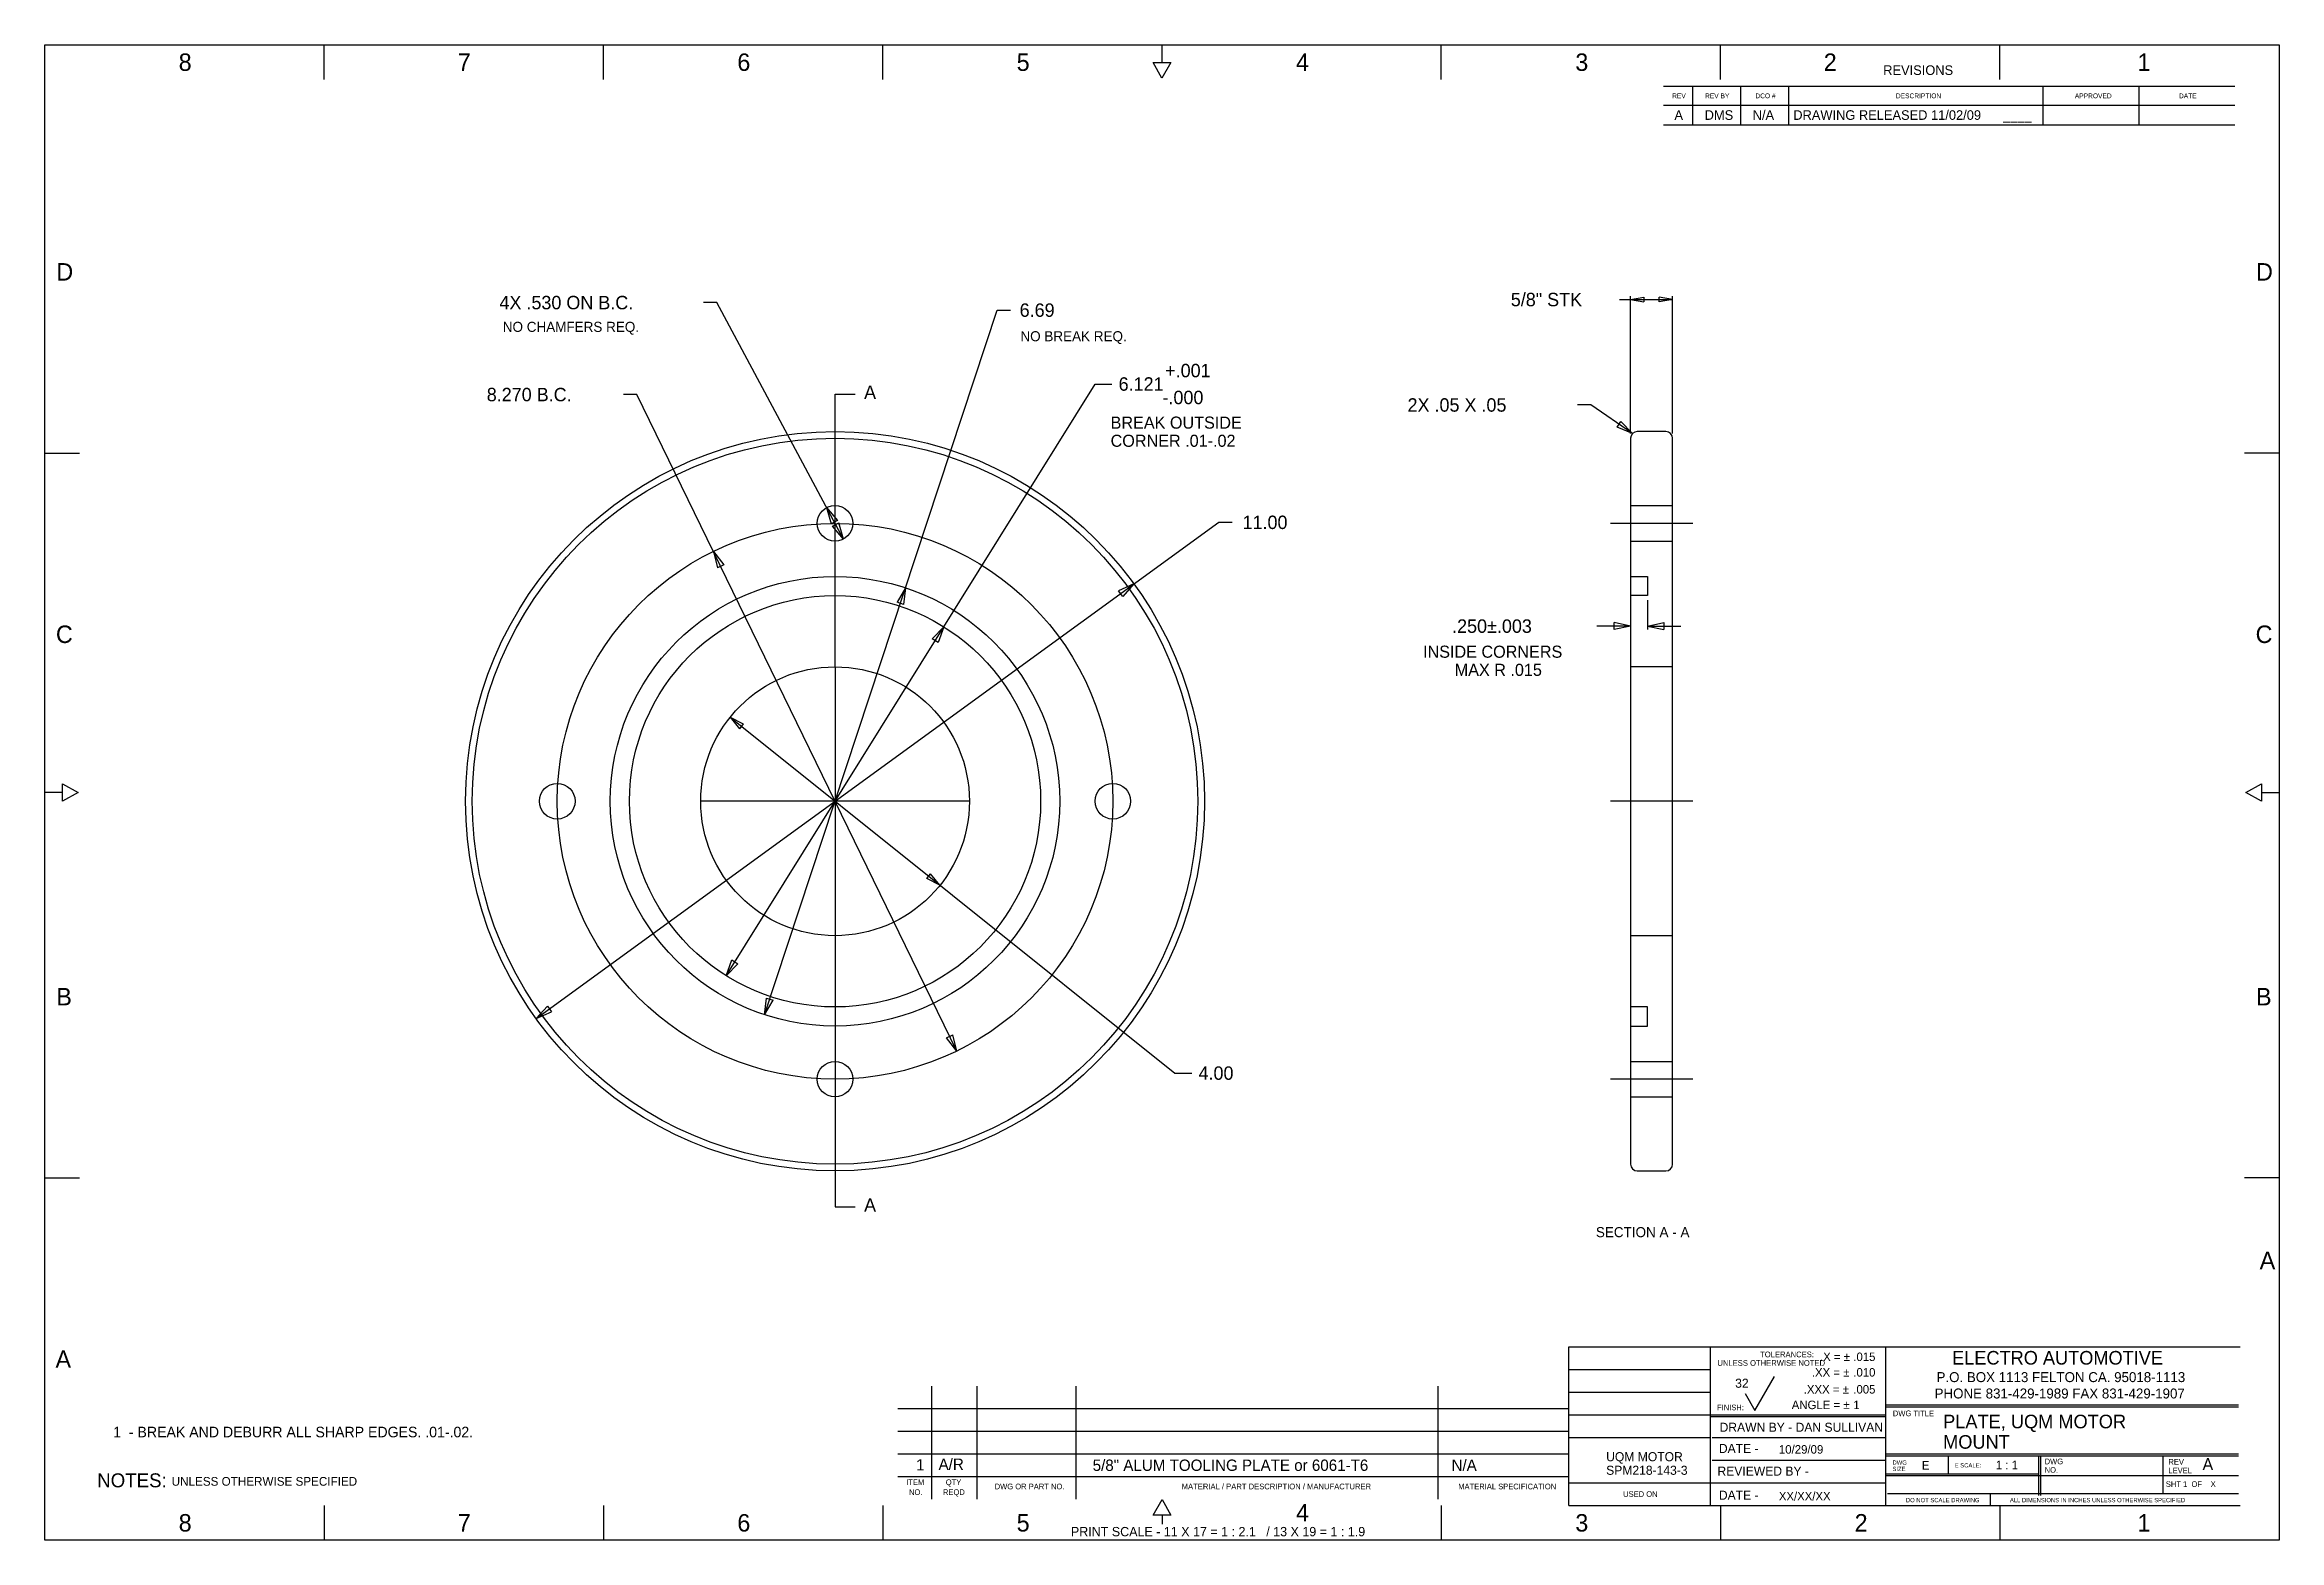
# Model space of a CAD drawing. Extents: x 0.4 to 33.6, y 0.2 to 22.5.
import ezdxf

# ---------------------------------------------------------------- set-up
doc = ezdxf.new("R2010")
doc.units = 0

msp = doc.modelspace()

# ---------------------------------------------------------------- linework, layer by layer
at = {"layer": 'Centerlines - Phantoms', "color": 7, "linetype": 'CONTINUOUS'}
for p, q in [((24.910044, 15.345062), (23.685044, 15.345062)), ((12.142997, 13.210062), (12.142997, 9.210062)), ((14.142997, 11.210062), (10.142997, 11.210062)), ((24.910044, 11.210062), (23.685044, 11.210062)), ((24.910044, 7.075062), (23.685044, 7.075062))]:
    msp.add_line(p, q, dxfattribs=at)
msp.add_circle((12.142997, 11.210062), 4.135, dxfattribs=at)
at = {"layer": 'Dimensions - Text', "color": 7, "linetype": 'CONTINUOUS'}
for p, q in [((0.378104, 22.46678), (33.642104, 22.46678)), ((0.378104, 0.21378), (0.378104, 22.46678)), ((4.536104, 21.94703), (4.536104, 22.46678)), ((8.694104, 21.94703), (8.694104, 22.46678)), ((12.852104, 21.94703), (12.852104, 22.46678)), ((17.010189, 22.201317), (17.010189, 22.46678)), ((21.168104, 21.94703), (21.168104, 22.46678)), ((25.326104, 21.94703), (25.326104, 22.46678)), ((29.484104, 21.94703), (29.484104, 22.46678)), ((33.642104, 22.46678), (33.642104, 0.21378)), ((16.880251, 22.201143), (17.140126, 22.201143)), ((17.009782, 21.966791), (16.880251, 22.201143)), ((17.140126, 22.201143), (17.009782, 21.966791)), ((24.477374, 21.84877), (32.981783, 21.84877)), ((24.906168, 21.84877), (24.906168, 21.277045)), ((25.620824, 21.84877), (25.620824, 21.277045)), ((26.33548, 21.84877), (26.33548, 21.277045)), ((30.123158, 21.84877), (30.123158, 21.277045)), ((31.552471, 21.84877), (31.552471, 21.277045)), ((32.981783, 21.562908), (24.477374, 21.562908)), ((24.477374, 21.277045), (32.981783, 21.277045)), ((10.383113, 18.629904), (10.183113, 18.629904)), ((12.268144, 15.111474), (10.383113, 18.629904)), ((23.822082, 18.674775), (24.610044, 18.674775)), ((23.985044, 16.680062), (23.985044, 18.724775)), ((23.985044, 18.674775), (24.182006, 18.709505)), ((23.985044, 18.674775), (24.182006, 18.640046)), ((24.182006, 18.709505), (24.182006, 18.640046)), ((24.610044, 18.674775), (24.413083, 18.709505)), ((24.413083, 18.640046), (24.413083, 18.709505)), ((24.610044, 18.674775), (24.413083, 18.640046)), ((24.610044, 16.680062), (24.610044, 18.724775)), ((11.094112, 8.033764), (14.556152, 18.517726)), ((14.556152, 18.517726), (14.756152, 18.517726)), ((10.52356, 8.613125), (16.014472, 17.418377)), ((16.014472, 17.418377), (16.264472, 17.418377)), ((9.194022, 17.261327), (8.994022, 17.261327)), ((13.954459, 7.492962), (9.194022, 17.261327)), ((12.142997, 13.210062), (12.142997, 17.268092)), ((12.142997, 17.268092), (12.442997, 17.268092)), ((23.395113, 17.106271), (23.195113, 17.106271)), ((24.014334, 16.680772), (23.395113, 17.106271)), ((23.783355, 16.776423), (23.842229, 16.862101)), ((24.014334, 16.680772), (23.783355, 16.776423)), ((24.014334, 16.680772), (23.842229, 16.862101)), ((0.378104, 16.390998), (0.897854, 16.390998)), ((33.642104, 16.390998), (33.122354, 16.390998)), ((7.693856, 7.976621), (17.853652, 15.360316)), ((12.01785, 15.57865), (12.17915, 15.387646)), ((12.01785, 15.57865), (12.087517, 15.338553)), ((12.17915, 15.387646), (12.087517, 15.338553)), ((12.106844, 15.302478), (12.198477, 15.351571)), ((12.268144, 15.111474), (12.106844, 15.302478)), ((12.268144, 15.111474), (12.198477, 15.351571)), ((17.853652, 15.360316), (18.053652, 15.360316)), ((10.331535, 14.927162), (10.485387, 14.730109)), ((10.331535, 14.927162), (10.391937, 14.684568)), ((10.485387, 14.730109), (10.391937, 14.684568)), ((13.191882, 14.386359), (13.065847, 14.170454)), ((13.191882, 14.386359), (13.16456, 14.137857)), ((16.592138, 14.443503), (16.363766, 14.341787)), ((16.424882, 14.257693), (16.363766, 14.341787)), ((16.592138, 14.443503), (16.424882, 14.257693)), ((13.16456, 14.137857), (13.065847, 14.170454)), ((23.985044, 14.200062), (23.985044, 13.765956)), ((24.235044, 14.200062), (24.235044, 13.765956)), ((13.762435, 13.806999), (13.588935, 13.627005)), ((13.762435, 13.806999), (13.677145, 13.571997)), ((23.985044, 13.815956), (23.485044, 13.815956)), ((23.985044, 13.815956), (23.740507, 13.867933)), ((23.740507, 13.763978), (23.740507, 13.867933)), ((23.985044, 13.815956), (23.740507, 13.763978)), ((24.235044, 13.815956), (24.479581, 13.867933)), ((24.235044, 13.815956), (24.479581, 13.763978)), ((24.235044, 13.815956), (24.735044, 13.815956)), ((24.479581, 13.867933), (24.479581, 13.763978)), ((13.677145, 13.571997), (13.588935, 13.627005)), ((10.580709, 12.458763), (10.777363, 12.360138)), ((10.580709, 12.458763), (10.720247, 12.288678)), ((10.580709, 12.458763), (17.203564, 7.165265)), ((10.777363, 12.360138), (10.720247, 12.288678)), ((0.643567, 11.34028), (0.378104, 11.34028)), ((0.643741, 11.210342), (0.643741, 11.470217)), ((0.643741, 11.470217), (0.878092, 11.339873)), ((0.878092, 11.339873), (0.643741, 11.210342)), ((33.142115, 11.340686), (33.376467, 11.470217)), ((33.376467, 11.210342), (33.142115, 11.340686)), ((33.376467, 11.470217), (33.376467, 11.210342)), ((33.376641, 11.34028), (33.642104, 11.34028)), ((13.508631, 10.059986), (13.565747, 10.131446)), ((13.705285, 9.96136), (13.508631, 10.059986)), ((13.705285, 9.96136), (13.565747, 10.131446)), ((12.142997, 9.210062), (12.142997, 5.174868)), ((10.52356, 8.613125), (10.608849, 8.848126)), ((10.52356, 8.613125), (10.697059, 8.793119)), ((10.608849, 8.848126), (10.697059, 8.793119)), ((7.693856, 7.976621), (7.861113, 8.16243)), ((7.693856, 7.976621), (7.922228, 8.078337)), ((7.861113, 8.16243), (7.922228, 8.078337)), ((11.094112, 8.033764), (11.121435, 8.282267)), ((11.094112, 8.033764), (11.220148, 8.24967)), ((11.121435, 8.282267), (11.220148, 8.24967)), ((13.800607, 7.690014), (13.894057, 7.735555)), ((13.954459, 7.492962), (13.800607, 7.690014)), ((13.954459, 7.492962), (13.894057, 7.735555)), ((17.203564, 7.165265), (17.453564, 7.165265)), ((0.378104, 5.606186), (0.897854, 5.606186)), ((33.642104, 5.606186), (33.122354, 5.606186)), ((12.142997, 5.174868), (12.442997, 5.174868)), ((23.067848, 0.73353), (23.067848, 3.091655)), ((23.067848, 3.091655), (33.060164, 3.091655)), ((25.173317, 0.73353), (25.173317, 3.091655)), ((27.784098, 0.73353), (27.784098, 3.091655)), ((23.076841, 2.75478), (25.17508, 2.75478)), ((13.580845, 2.509159), (13.580845, 0.824784)), ((14.254595, 2.509159), (14.254595, 0.824784)), ((15.728423, 2.509159), (15.728423, 0.824784)), ((21.118423, 2.509159), (21.118423, 0.824784)), ((23.076841, 2.417905), (25.17508, 2.417905)), ((25.69142, 2.399283), (25.837291, 2.146627)), ((25.837291, 2.146627), (26.129033, 2.651939)), ((13.075533, 2.172284), (23.067848, 2.172284)), ((23.076841, 2.08103), (25.17508, 2.08103)), ((25.173317, 2.08103), (27.784098, 2.08103)), ((25.173317, 2.05408), (27.784098, 2.05408)), ((27.784098, 2.228534), (33.033214, 2.228534)), ((27.784098, 2.201584), (33.033214, 2.201584)), ((13.075533, 1.835409), (23.067848, 1.835409)), ((23.067848, 1.744155), (25.173317, 1.744155)), ((25.200267, 1.744155), (27.784098, 1.744155)), ((13.075533, 1.498534), (23.067848, 1.498534)), ((25.200267, 1.407924), (27.784098, 1.407924)), ((27.784098, 1.497764), (33.033214, 1.497764)), ((27.784098, 1.470814), (33.033214, 1.470814)), ((28.710504, 1.470814), (28.710504, 1.202998)), ((30.058004, 1.470814), (30.058004, 0.881282)), ((30.084954, 1.470814), (30.084954, 0.881282)), ((31.910817, 0.908232), (31.910817, 1.470814)), ((13.075533, 1.161659), (23.067848, 1.161659)), ((23.067848, 1.070405), (25.200267, 1.070405)), ((25.200267, 1.071049), (27.784098, 1.071049)), ((27.784098, 1.202998), (30.058004, 1.202998)), ((27.784098, 1.176048), (33.033214, 1.176048)), ((4.536104, 0.73353), (4.536104, 0.21378)), ((8.694104, 0.73353), (8.694104, 0.21378)), ((12.852104, 0.73353), (12.852104, 0.21378)), ((16.880251, 0.586929), (17.010595, 0.821281)), ((17.010595, 0.821281), (17.140126, 0.586929)), ((21.168104, 0.73353), (21.168104, 0.21378)), ((23.067848, 0.73353), (33.060164, 0.73353)), ((25.326104, 0.73353), (25.326104, 0.21378)), ((27.811048, 0.908232), (33.033214, 0.908232)), ((29.342145, 0.73353), (29.342145, 0.901967)), ((29.484104, 0.73353), (29.484104, 0.21378)), ((17.140126, 0.586929), (16.880251, 0.586929)), ((17.010189, 0.586755), (17.010189, 0.454293)), ((33.642104, 0.21378), (0.378104, 0.21378))]:
    msp.add_line(p, q, dxfattribs=at)
at = {"layer": 'Motor Plate - UQM - 143', "color": 7, "linetype": 'CONTINUOUS'}
for p, q in [((24.510044, 16.710062), (24.085044, 16.710062)), ((23.985044, 16.610062), (23.985044, 5.810062)), ((24.610044, 5.810062), (24.610044, 16.610062)), ((23.985044, 15.610062), (24.610044, 15.610062)), ((23.985044, 15.080062), (24.610044, 15.080062)), ((23.985044, 14.555062), (24.235044, 14.555062)), ((24.235044, 14.555062), (24.235044, 14.270062)), ((24.235044, 14.270062), (23.985044, 14.270062)), ((24.610044, 13.210062), (23.985044, 13.210062)), ((24.610044, 9.210062), (23.985044, 9.210062)), ((24.235044, 8.150062), (23.985044, 8.150062)), ((24.235044, 7.865062), (24.235044, 8.150062)), ((23.985044, 7.865062), (24.235044, 7.865062)), ((23.985044, 7.340062), (24.610044, 7.340062)), ((23.985044, 6.810062), (24.610044, 6.810062)), ((24.085044, 5.710062), (24.510044, 5.710062))]:
    msp.add_line(p, q, dxfattribs=at)
for centre, radius in [((12.142997, 11.210062), 5.5), ((12.142997, 11.210062), 5.4), ((12.142997, 15.345062), 0.265), ((12.142997, 11.210062), 3.345), ((12.142997, 11.210062), 3.0605), ((12.142997, 11.210062), 2), ((8.007997, 11.210062), 0.265), ((16.277997, 11.210062), 0.265), ((12.142997, 7.075062), 0.265)]:
    msp.add_circle(centre, radius, dxfattribs=at)
for centre, start, end in [((24.085044, 16.610062), 90, 180), ((24.510044, 16.610062), 360, 450), ((24.085044, 5.810062), 180, 270), ((24.510044, 5.810062), 270, 360)]:
    msp.add_arc(centre, 0.1, start, end, dxfattribs=at)

# ---------------------------------------------------------------- texts
at = {"layer": 'Dimensions - Text', "color": 7}
for s, height, p in [('8', 0.259875, (2.372644, 22.076966)), ('7', 0.259875, (6.527396, 22.076966)), ('6', 0.259875, (10.688645, 22.076966)), ('5', 0.259875, (14.846644, 22.076966)), ('4', 0.259875, (19.004644, 22.076966)), ('3', 0.259875, (23.162645, 22.076966)), ('2', 0.259875, (26.86063, 22.076966)), ('1', 0.259875, (31.53062, 22.076966)), ('REVISIONS', 0.142931, (27.74601, 22.017039)), ('REV', 0.071466, (24.604225, 21.670107)), ('REV BY', 0.071466, (25.093766, 21.670107)), ('DCO #', 0.071466, (25.842927, 21.670107)), ('DESCRIPTION', 0.071466, (27.934525, 21.670107)), ('APPROVED', 0.071466, (30.598404, 21.670107)), ('DATE', 0.071466, (32.149209, 21.670107)), ('A', 0.142931, (24.638172, 21.348512)), ('DMS', 0.142931, (25.088405, 21.348512)), ('N/A', 0.142931, (25.803062, 21.348512)), ('DRAWING RELEASED 11/02/09', 0.143, (26.406947, 21.348512)), ('____', 0.142931, (29.529993, 21.348512)), ('D', 0.259875, (0.551354, 18.957264)), ('D', 0.259875, (33.295603, 18.957264)), ('4X .530 ON B.C.', 0.2, (7.147485, 18.529903)), ('5/8" STK', 0.2, (22.202081, 18.574775)), ('NO CHAMFERS REQ.', 0.15, (7.197309, 18.193882)), ('6.69', 0.2, (14.891152, 18.417726)), ('NO BREAK REQ.', 0.15, (14.902377, 18.054297)), ('+.001', 0.2, (17.056972, 17.518377)), ('8.270 B.C.', 0.2, (6.958395, 17.161327)), ('A', 0.2, (12.575454, 17.195894)), ('6.121', 0.2, (16.364472, 17.318377)), ('-.000', 0.2, (17.016973, 17.118376)), ('2X .05 X .05', 0.2, (20.665113, 17.006271)), ('CORNER .01-.02', 0.18, (16.245026, 16.483886)), ('BREAK OUTSIDE', 0.18, (16.245026, 16.753885)), ('11.00', 0.2, (18.208652, 15.260316)), ('C', 0.259875, (0.545166, 13.564858)), ('.250±.003', 0.2, (21.328149, 13.715955)), ('C', 0.259875, (33.289415, 13.564858)), ('INSIDE CORNERS', 0.18, (20.895938, 13.345282)), ('MAX R .015', 0.18, (21.367312, 13.075282)), ('B', 0.259875, (0.551354, 8.172451)), ('B', 0.259875, (33.295603, 8.172451)), ('4.00', 0.2, (17.553564, 7.065265)), ('A', 0.2, (12.575454, 5.102669)), ('SECTION A - A', 0.15, (23.468551, 4.723628)), ('A', 0.259875, (33.349941, 4.247731)), ('A', 0.259875, (0.538979, 2.780045)), ('TOLERANCES:', 0.084893, (25.913153, 2.936929)), ('.X = ±', 0.126665, (26.805307, 2.881108)), ('.015', 0.126328, (27.300831, 2.881108)), ('ELECTRO AUTOMOTIVE', 0.202125, (28.771713, 2.828403)), ('UNLESS OTHERWISE NOTED', 0.084893, (25.2779, 2.80959)), ('.XX = ±', 0.126665, (26.683532, 2.649506)), ('.010', 0.126395, (27.300831, 2.649506)), ('P.O. BOX 1113 FELTON CA. 95018-1113', 0.148225, (28.539945, 2.567371)), ('32', 0.13475, (25.542526, 2.483502)), ('.XXX = ±', 0.126665, (26.562925, 2.39685)), ('.005', 0.126395, (27.300831, 2.39685)), ('PHONE 831-429-1989 FAX 831-429-1907', 0.148225, (28.511103, 2.324002)), ('FINISH:', 0.084219, (25.271248, 2.148487)), ('ANGLE = ±', 0.126665, (26.384268, 2.165248)), ('1', 0.126328, (27.300831, 2.165248)), ('DWG TITLE', 0.084219, (27.889272, 2.060096)), ('PLATE, UQM MOTOR', 0.20251, (28.637722, 1.879806)), ('1  - BREAK AND DEBURR ALL SHARP EDGES. .01-.02.', 0.15708, (1.39735, 1.745965)), ('DRAWN BY - DAN SULLIVAN', 0.13475, (25.310203, 1.828356)), ('MOUNT', 0.20251, (28.637722, 1.576041)), ('1', 0.168438, (13.348755, 1.252226)), ('A/R', 0.168438, (13.684471, 1.261717)), ('5/8" ALUM TOOLING PLATE or 6061-T6', 0.16863, (15.978175, 1.246298)), ('N/A', 0.168, (21.320786, 1.246298)), ('UQM MOTOR', 0.13475, (23.621677, 1.390296)), ('DATE - ', 0.13475, (25.299671, 1.512679)), ('10/29/09', 0.12705, (26.192706, 1.50261)), ('DWG', 0.063164, (27.884108, 1.339222)), ('E', 0.126357, (28.321041, 1.266679)), ('E SCALE:', 0.063333, (28.810439, 1.297929)), ('1 : 1', 0.12705, (29.421865, 1.270794)), ('DWG', 0.084219, (30.148887, 1.344896)), ('REV', 0.084219, (31.991337, 1.3383)), ('A', 0.17556, (32.500348, 1.260267)), ('NOTES:', 0.2079, (1.159467, 1.001911)), ('UNLESS OTHERWISE SPECIFIED', 0.129937, (2.268159, 1.025566)), ('ITEM', 0.084219, (13.201861, 1.035331)), ('QTY', 0.084219, (13.791392, 1.035331)), ('DWG OR PART NO.', 0.084219, (14.519358, 0.972167)), ('MATERIAL / PART DESCRIPTION / MANUFACTURER', 0.084893, (17.302775, 0.972167)), ('MATERIAL SPECIFICATION', 0.084219, (21.419505, 0.972167)), ('SPM218-143-3', 0.13475, (23.621677, 1.188171)), ('REVIEWED BY - ', 0.13475, (25.278606, 1.175804)), ('SIZE', 0.063164, (27.884108, 1.244476)), ('NO.', 0.084219, (30.148887, 1.218568)), ('______', 0.168438, (30.731754, 1.218157)), ('SHT 1  OF', 0.084219, (31.952926, 1.007611)), ('LEVEL', 0.084219, (31.991337, 1.211972)), ('X', 0.084219, (32.62054, 1.007611)), ('NO.', 0.084219, (13.24397, 0.887948)), ('REQD', 0.084219, (13.749283, 0.887948)), ('4', 0.259875, (19.004644, 0.494656)), ('USED ON', 0.084219, (23.874019, 0.859136)), ('DATE - ', 0.13475, (25.299671, 0.817597)), ('XX/XX/XX', 0.126395, (26.192706, 0.807528)), ('DO NOT SCALE DRAWING', 0.063198, (28.084082, 0.779524)), ('ALL DIMENSIONS IN INCHES UNLESS OTHERWISE SPECIFIED', 0.063198, (29.632049, 0.779524)), ('8', 0.259875, (2.372644, 0.343717)), ('7', 0.259875, (6.527396, 0.343717)), ('6', 0.259875, (10.688645, 0.343717)), ('5', 0.259875, (14.846644, 0.343717)), ('PRINT SCALE - 11 X 17 = 1 : 2.1   / 13 X 19 = 1 : 1.9', 0.139, (15.654069, 0.27317)), ('3', 0.259875, (23.162645, 0.343717)), ('2', 0.259875, (27.320646, 0.343717)), ('1', 0.259875, (31.53062, 0.343717))]:
    msp.add_text(s, height=height, dxfattribs=at).set_placement(p)

doc.saveas('drawing.dxf')
